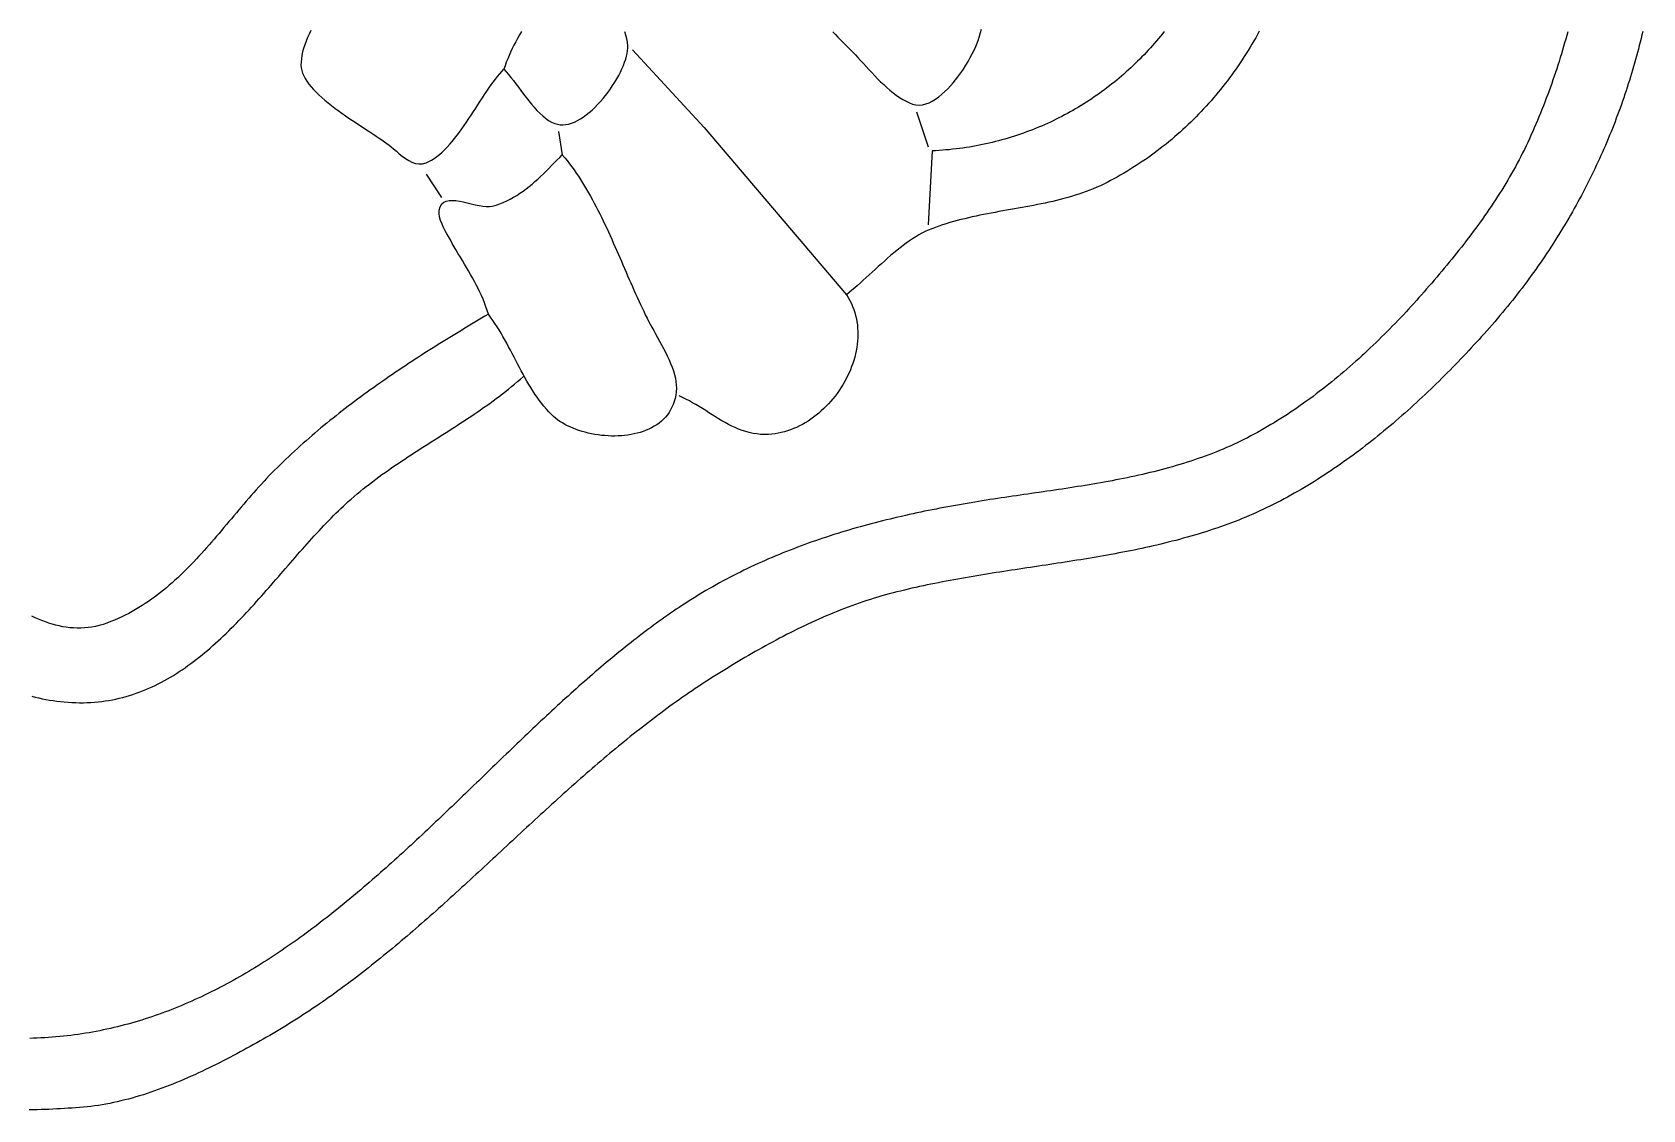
# Model space of a CAD drawing. Header units: millimetres. Extents: x 3 to 844, y 38 to 1106.
# Drawn here: x 421.9 to 835.7, y 37.8 to 314.8 of the extents above; entities that cross this region are included whole.
import ezdxf

# ---------------------------------------------------------------- set-up
doc = ezdxf.new("R2010")
doc.units = ezdxf.units.MM
doc.layers.add('0_0_0', color=3, linetype='Continuous')

msp = doc.modelspace()

# ---------------------------------------------------------------- linework, layer by layer
at = {"layer": '0_0_0'}
for points in [[(835.69, 315.02), (835.48, 314.11), (835.26, 313.21), (835.03, 312.3), (834.8, 311.4), (834.57, 310.49), (834.33, 309.59), (834.09, 308.69), (833.84, 307.79), (833.59, 306.9), (833.33, 306), (833.07, 305.1), (832.8, 304.21), (832.53, 303.32), (832.25, 302.43), (831.97, 301.53), (831.69, 300.64), (831.39, 299.76), (831.1, 298.87), (830.8, 297.98), (830.49, 297.1), (830.18, 296.21), (829.87, 295.33), (829.55, 294.45), (829.22, 293.57), (828.89, 292.69), (828.56, 291.82), (828.22, 290.94), (827.87, 290.07), (827.53, 289.19), (827.17, 288.32), (826.81, 287.45), (826.45, 286.58), (826.08, 285.71), (825.7, 284.85), (825.32, 283.98), (824.94, 283.12), (824.55, 282.26), (824.15, 281.4), (823.75, 280.54), (823.35, 279.68), (822.94, 278.82), (822.52, 277.97), (822.1, 277.12), (821.68, 276.26), (821.25, 275.41), (820.81, 274.56), (820.37, 273.72), (819.92, 272.87), (819.47, 272.03), (819.02, 271.18), (818.55, 270.34), (818.09, 269.5), (817.61, 268.67), (817.14, 267.83), (816.65, 266.99), (816.16, 266.16), (815.67, 265.33), (815.17, 264.5), (814.67, 263.67), (814.16, 262.85), (813.64, 262.02), (813.12, 261.2), (812.6, 260.38), (812.06, 259.56), (811.53, 258.74), (810.99, 257.92), (810.44, 257.11), (809.89, 256.29), (809.33, 255.48), (808.76, 254.67), (808.19, 253.86), (807.62, 253.06), (807.04, 252.25), (806.45, 251.45), (805.86, 250.65), (805.26, 249.85), (804.66, 249.05), (804.05, 248.26), (803.44, 247.47), (802.82, 246.67), (802.19, 245.89), (801.56, 245.1), (800.93, 244.31), (800.28, 243.53), (799.64, 242.75), (798.98, 241.97), (798.32, 241.19), (797.66, 240.41), (796.99, 239.64), (796.31, 238.86), (795.63, 238.09), (794.94, 237.33), (794.29, 236.6), (793.63, 235.88), (792.97, 235.16), (792.31, 234.44), (791.64, 233.71), (790.97, 232.99), (790.29, 232.28), (789.62, 231.56), (788.93, 230.84), (788.25, 230.13), (787.56, 229.41), (786.87, 228.7), (786.17, 227.99), (785.47, 227.28), (784.77, 226.57), (784.06, 225.87), (783.35, 225.17), (782.64, 224.47), (781.92, 223.77), (781.2, 223.07), (780.47, 222.38), (779.75, 221.69), (779.02, 221), (778.28, 220.31), (777.54, 219.63), (776.8, 218.95), (776.06, 218.27), (775.31, 217.6), (774.56, 216.93), (773.8, 216.26), (773.04, 215.6), (772.28, 214.94), (771.52, 214.28), (770.75, 213.63), (769.97, 212.98), (769.2, 212.34), (768.42, 211.7), (767.64, 211.06), (766.85, 210.43), (766.06, 209.8), (765.27, 209.18), (764.48, 208.56), (763.68, 207.94), (762.88, 207.33), (762.07, 206.73), (761.26, 206.13), (760.45, 205.54), (759.64, 204.95), (758.82, 204.36), (758, 203.78), (757.17, 203.21), (756.34, 202.64), (755.51, 202.08), (754.68, 201.53), (753.84, 200.98), (753, 200.43), (752.15, 199.89), (751.31, 199.36), (750.46, 198.84), (749.6, 198.32), (748.75, 197.81), (747.89, 197.3), (747.02, 196.8), (746.16, 196.31), (745.29, 195.82), (744.42, 195.34), (743.54, 194.87), (742.66, 194.41), (741.78, 193.95), (740.89, 193.5), (740.01, 193.06), (739.12, 192.63), (738.22, 192.2), (737.32, 191.78), (736.42, 191.37), (735.52, 190.97), (734.61, 190.57), (733.71, 190.19), (732.79, 189.81), (731.88, 189.44), (730.96, 189.08), (730.04, 188.72), (729.11, 188.38), (728.17, 188.04), (727.22, 187.7), (726.27, 187.37), (725.32, 187.05), (724.36, 186.74), (723.41, 186.43), (722.45, 186.13), (721.49, 185.84), (720.54, 185.55), (719.58, 185.27), (718.61, 185), (717.65, 184.73), (716.69, 184.47), (715.72, 184.21), (714.75, 183.96), (713.79, 183.72), (712.82, 183.48), (711.85, 183.24), (710.88, 183.01), (709.9, 182.79), (708.93, 182.57), (707.96, 182.35), (706.98, 182.14), (706.01, 181.93), (705.03, 181.73), (704.05, 181.53), (703.07, 181.34), (702.09, 181.15), (701.11, 180.96), (700.13, 180.78), (699.15, 180.59), (698.17, 180.42), (697.18, 180.24), (696.2, 180.07), (695.22, 179.9), (694.23, 179.73), (693.25, 179.57), (692.26, 179.41), (691.28, 179.24), (690.29, 179.09), (689.3, 178.93), (688.32, 178.77), (687.33, 178.62), (686.34, 178.47), (685.35, 178.31), (684.36, 178.16), (683.38, 178.01), (682.39, 177.86), (681.4, 177.72), (680.41, 177.57), (679.42, 177.42), (678.43, 177.27), (677.44, 177.12), (676.45, 176.97), (675.47, 176.82), (674.48, 176.67), (673.49, 176.52), (672.5, 176.37), (671.51, 176.22), (670.52, 176.07), (669.54, 175.91), (668.55, 175.76), (667.56, 175.6), (666.57, 175.44), (665.59, 175.28), (664.6, 175.12), (663.62, 174.95), (662.63, 174.78), (661.65, 174.61), (660.66, 174.44), (659.68, 174.26), (658.7, 174.08), (657.72, 173.9), (656.73, 173.72), (655.75, 173.53), (654.77, 173.33), (653.79, 173.14), (652.82, 172.94), (651.84, 172.74), (650.86, 172.53), (649.88, 172.31), (648.91, 172.1), (647.94, 171.88), (646.96, 171.65), (645.99, 171.42), (645.02, 171.18), (644.05, 170.94), (643.08, 170.69), (642.11, 170.44), (641.14, 170.18), (640.17, 169.91), (639.2, 169.63), (638.23, 169.33), (637.26, 169.03), (636.3, 168.72), (635.34, 168.41), (634.38, 168.08), (633.42, 167.74), (632.47, 167.4), (631.52, 167.05), (630.57, 166.69), (629.62, 166.32), (628.68, 165.94), (627.74, 165.56), (626.8, 165.17), (625.86, 164.77), (624.93, 164.37), (623.99, 163.96), (623.06, 163.54), (622.14, 163.12), (621.21, 162.69), (620.29, 162.25), (619.37, 161.81), (618.45, 161.36), (617.54, 160.91), (616.63, 160.45), (615.72, 159.99), (614.81, 159.52), (613.91, 159.04), (613.01, 158.56), (612.11, 158.08), (611.21, 157.6), (610.32, 157.1), (609.43, 156.61), (608.54, 156.11), (607.66, 155.61), (606.78, 155.1), (605.9, 154.59), (605.02, 154.08), (604.15, 153.57), (603.28, 153.05), (602.41, 152.53), (601.54, 152.01), (600.68, 151.48), (599.82, 150.96), (598.97, 150.43), (598.11, 149.9), (597.27, 149.37), (596.43, 148.84), (595.59, 148.3), (594.75, 147.76), (593.92, 147.22), (593.09, 146.67), (592.27, 146.12), (591.44, 145.56), (590.63, 145), (589.81, 144.44), (589, 143.87), (588.19, 143.3), (587.38, 142.73), (586.57, 142.15), (585.77, 141.57), (584.97, 140.99), (584.18, 140.4), (583.38, 139.81), (582.59, 139.22), (581.8, 138.63), (581.02, 138.03), (580.23, 137.43), (579.45, 136.83), (578.67, 136.22), (577.9, 135.61), (577.12, 135), (576.35, 134.38), (575.58, 133.77), (574.81, 133.15), (574.05, 132.53), (573.28, 131.9), (572.52, 131.28), (571.76, 130.65), (571, 130.02), (570.25, 129.39), (569.49, 128.75), (568.74, 128.12), (567.99, 127.48), (567.24, 126.84), (566.49, 126.19), (565.74, 125.55), (565, 124.9), (564.26, 124.26), (563.51, 123.61), (562.77, 122.96), (562.03, 122.3), (561.3, 121.65), (560.56, 120.99), (559.82, 120.34), (559.09, 119.68), (558.36, 119.02), (557.62, 118.36), (556.89, 117.7), (556.16, 117.04), (555.43, 116.37), (554.7, 115.71), (553.97, 115.04), (553.25, 114.38), (552.52, 113.71), (551.79, 113.04), (551.07, 112.38), (550.34, 111.71), (549.62, 111.04), (548.89, 110.37), (548.17, 109.7), (547.45, 109.03), (546.72, 108.35), (546, 107.68), (545.28, 107.01), (544.56, 106.34), (543.83, 105.67), (543.11, 105), (542.39, 104.32), (541.67, 103.65), (540.94, 102.98), (540.22, 102.31), (539.5, 101.64), (538.77, 100.97), (538.05, 100.3), (537.33, 99.62), (536.6, 98.95), (535.88, 98.29), (535.15, 97.62), (534.43, 96.95), (533.7, 96.28), (532.98, 95.61), (532.25, 94.95), (531.52, 94.28), (530.79, 93.62), (530.06, 92.95), (529.33, 92.29), (528.6, 91.63), (527.87, 90.97), (527.13, 90.31), (526.4, 89.65), (525.66, 89), (524.93, 88.34), (524.19, 87.69), (523.45, 87.03), (522.71, 86.38), (521.97, 85.73), (521.22, 85.09), (520.48, 84.44), (519.73, 83.79), (518.99, 83.15), (518.24, 82.51), (517.49, 81.87), (516.73, 81.24), (515.98, 80.6), (515.22, 79.97), (514.47, 79.34), (513.71, 78.71), (512.95, 78.08), (512.18, 77.46), (511.42, 76.84), (510.65, 76.22), (509.88, 75.6), (509.11, 74.98), (508.33, 74.37), (507.56, 73.76), (506.78, 73.16), (506, 72.55), (505.21, 71.95), (504.43, 71.35), (503.64, 70.76), (502.85, 70.17), (502.06, 69.58), (501.26, 68.99), (500.46, 68.41), (499.66, 67.83), (498.86, 67.25), (498.05, 66.68), (497.24, 66.11), (496.43, 65.54), (495.61, 64.98), (494.79, 64.42), (493.97, 63.86), (493.14, 63.31), (492.32, 62.76), (491.48, 62.21), (490.65, 61.67), (489.81, 61.13), (488.97, 60.6), (488.13, 60.07), (487.28, 59.54), (486.43, 59.02), (485.57, 58.5), (484.71, 57.99), (483.85, 57.48), (482.98, 56.98), (482.11, 56.48), (481.29, 56.01), (480.46, 55.54), (479.62, 55.06), (478.78, 54.59), (477.93, 54.12), (477.08, 53.65), (476.22, 53.18), (475.35, 52.71), (474.48, 52.24), (473.61, 51.78), (472.73, 51.31), (471.84, 50.85), (470.95, 50.39), (470.06, 49.94), (469.16, 49.49), (468.26, 49.04), (467.35, 48.6), (466.44, 48.16), (465.52, 47.72), (464.61, 47.3), (463.68, 46.87), (462.76, 46.46), (461.83, 46.04), (460.9, 45.64), (459.96, 45.24), (459.02, 44.85), (458.08, 44.47), (457.14, 44.1), (456.2, 43.73), (455.25, 43.37), (454.3, 43.03), (453.35, 42.69), (452.39, 42.36), (451.44, 42.04), (450.48, 41.73), (449.52, 41.43), (448.56, 41.15), (447.6, 40.87), (446.64, 40.61), (445.68, 40.36), (444.71, 40.12), (443.75, 39.89), (442.79, 39.68), (441.82, 39.48), (440.86, 39.3), (439.89, 39.13), (438.93, 38.97), (437.96, 38.83), (437, 38.7), (436.04, 38.59), (435.07, 38.5), (434.11, 38.42), (433.14, 38.35), (432.17, 38.28), (431.18, 38.22), (430.2, 38.16), (429.2, 38.1), (428.21, 38.05), (427.2, 38.01), (426.2, 37.96), (425.19, 37.93), (424.18, 37.9), (423.16, 37.87), (422.14, 37.85), (421.12, 37.84)], [(816.4, 314.94), (816.15, 313.99), (815.88, 313.04), (815.62, 312.09), (815.35, 311.14), (815.07, 310.18), (814.78, 309.23), (814.49, 308.28), (814.2, 307.33), (813.89, 306.38), (813.59, 305.43), (813.27, 304.48), (812.95, 303.53), (812.62, 302.58), (812.29, 301.63), (811.95, 300.68), (811.61, 299.73), (811.26, 298.78), (810.9, 297.83), (810.53, 296.88), (810.16, 295.93), (809.79, 294.98), (809.4, 294.03), (809.02, 293.08), (808.62, 292.13), (808.22, 291.18), (807.81, 290.23), (807.4, 289.28), (806.97, 288.33), (806.56, 287.41), (806.14, 286.5), (805.71, 285.6), (805.27, 284.7), (804.82, 283.8), (804.37, 282.91), (803.91, 282.02), (803.44, 281.14), (802.96, 280.26), (802.48, 279.39), (801.99, 278.52), (801.49, 277.66), (800.99, 276.8), (800.48, 275.94), (799.96, 275.09), (799.44, 274.24), (798.91, 273.4), (798.38, 272.56), (797.83, 271.72), (797.29, 270.89), (796.73, 270.06), (796.18, 269.24), (795.61, 268.41), (795.04, 267.6), (794.47, 266.78), (793.89, 265.97), (793.31, 265.16), (792.72, 264.36), (792.12, 263.56), (791.53, 262.76), (790.92, 261.96), (790.32, 261.17), (789.71, 260.38), (789.09, 259.59), (788.47, 258.81), (787.85, 258.03), (787.22, 257.25), (786.6, 256.47), (785.96, 255.7), (785.33, 254.92), (784.69, 254.16), (784.05, 253.39), (783.4, 252.62), (782.76, 251.86), (782.11, 251.1), (781.46, 250.34), (780.8, 249.59), (780.15, 248.83), (779.49, 248.08), (778.83, 247.33), (778.18, 246.59), (777.53, 245.86), (776.87, 245.13), (776.21, 244.4), (775.54, 243.67), (774.87, 242.95), (774.19, 242.22), (773.51, 241.5), (772.82, 240.77), (772.13, 240.05), (771.43, 239.33), (770.73, 238.62), (770.03, 237.9), (769.31, 237.19), (768.6, 236.48), (767.88, 235.77), (767.16, 235.07), (766.43, 234.37), (765.69, 233.67), (764.96, 232.97), (764.21, 232.28), (763.47, 231.6), (762.72, 230.91), (761.96, 230.23), (761.2, 229.56), (760.44, 228.89), (759.67, 228.22), (758.9, 227.56), (758.13, 226.9), (757.35, 226.25), (756.57, 225.6), (755.78, 224.96), (754.99, 224.32), (754.19, 223.69), (753.4, 223.06), (752.59, 222.44), (751.79, 221.83), (750.98, 221.22), (750.17, 220.62), (749.35, 220.03), (748.53, 219.44), (747.71, 218.85), (746.88, 218.28), (746.05, 217.71), (745.22, 217.15), (744.38, 216.6), (743.55, 216.05), (742.7, 215.51), (741.86, 214.98), (741.01, 214.46), (740.16, 213.95), (739.3, 213.44), (738.44, 212.94), (737.58, 212.45), (736.72, 211.97), (735.85, 211.5), (734.99, 211.04), (734.11, 210.59), (733.23, 210.14), (732.35, 209.7), (731.46, 209.28), (730.56, 208.86), (729.66, 208.45), (728.76, 208.06), (727.86, 207.67), (726.95, 207.29), (726.03, 206.92), (725.12, 206.56), (724.2, 206.21), (723.27, 205.87), (722.35, 205.53), (721.42, 205.21), (720.48, 204.89), (719.55, 204.58), (718.61, 204.27), (717.67, 203.98), (716.72, 203.69), (715.78, 203.41), (714.83, 203.13), (713.87, 202.87), (712.92, 202.61), (711.96, 202.35), (711, 202.1), (710.04, 201.86), (709.08, 201.62), (708.11, 201.39), (707.14, 201.17), (706.18, 200.95), (705.2, 200.73), (704.23, 200.53), (703.26, 200.32), (702.28, 200.12), (701.31, 199.92), (700.33, 199.73), (699.35, 199.55), (698.37, 199.36), (697.39, 199.18), (696.41, 199.01), (695.42, 198.83), (694.44, 198.67), (693.46, 198.5), (692.47, 198.34), (691.49, 198.18), (690.5, 198.02), (689.51, 197.86), (688.53, 197.71), (687.54, 197.56), (686.56, 197.41), (685.57, 197.26), (684.58, 197.11), (683.6, 196.97), (682.61, 196.82), (681.63, 196.68), (680.64, 196.53), (679.66, 196.39), (678.68, 196.25), (677.69, 196.11), (676.71, 195.97), (675.73, 195.83), (674.75, 195.68), (673.77, 195.54), (672.8, 195.4), (671.82, 195.25), (670.85, 195.11), (669.87, 194.96), (668.9, 194.82), (667.93, 194.67), (666.97, 194.52), (666, 194.36), (665.04, 194.21), (664.07, 194.05), (663.11, 193.89), (662.11, 193.72), (661.11, 193.55), (660.11, 193.37), (659.11, 193.2), (658.11, 193.02), (657.12, 192.83), (656.12, 192.65), (655.13, 192.46), (654.14, 192.26), (653.15, 192.07), (652.16, 191.87), (651.17, 191.67), (650.18, 191.46), (649.2, 191.25), (648.21, 191.04), (647.23, 190.83), (646.25, 190.61), (645.27, 190.38), (644.29, 190.16), (643.31, 189.93), (642.34, 189.69), (641.37, 189.46), (640.39, 189.21), (639.42, 188.97), (638.45, 188.72), (637.49, 188.46), (636.52, 188.21), (635.56, 187.94), (634.59, 187.68), (633.63, 187.4), (632.67, 187.13), (631.72, 186.85), (630.76, 186.56), (629.81, 186.28), (628.85, 185.98), (627.9, 185.68), (626.95, 185.38), (626.01, 185.07), (625.06, 184.76), (624.12, 184.44), (623.18, 184.12), (622.24, 183.79), (621.3, 183.46), (620.37, 183.12), (619.43, 182.78), (618.5, 182.43), (617.57, 182.07), (616.64, 181.71), (615.72, 181.35), (614.79, 180.98), (613.87, 180.6), (612.95, 180.22), (612.03, 179.83), (611.12, 179.44), (610.21, 179.04), (609.3, 178.63), (608.39, 178.22), (607.48, 177.8), (606.57, 177.38), (605.67, 176.95), (604.77, 176.51), (603.87, 176.07), (602.98, 175.62), (602.08, 175.17), (601.19, 174.71), (600.3, 174.24), (599.42, 173.77), (598.53, 173.28), (597.65, 172.8), (596.77, 172.3), (595.9, 171.8), (595.02, 171.29), (594.15, 170.78), (593.28, 170.25), (592.41, 169.73), (591.55, 169.19), (590.68, 168.65), (589.83, 168.09), (588.97, 167.54), (588.11, 166.97), (587.38, 166.48), (586.64, 165.98), (585.91, 165.48), (585.18, 164.97), (584.45, 164.46), (583.72, 163.94), (583, 163.42), (582.27, 162.9), (581.54, 162.37), (580.82, 161.83), (580.1, 161.3), (579.38, 160.75), (578.66, 160.21), (577.94, 159.66), (577.22, 159.11), (576.51, 158.55), (575.79, 157.99), (575.08, 157.42), (574.36, 156.85), (573.65, 156.28), (572.94, 155.71), (572.23, 155.13), (571.52, 154.54), (570.81, 153.96), (570.1, 153.37), (569.4, 152.78), (568.69, 152.18), (567.99, 151.58), (567.28, 150.98), (566.58, 150.38), (565.88, 149.77), (565.17, 149.16), (564.47, 148.55), (563.77, 147.93), (563.07, 147.32), (562.37, 146.7), (561.67, 146.07), (560.98, 145.45), (560.28, 144.82), (559.58, 144.19), (558.88, 143.56), (558.19, 142.92), (557.49, 142.29), (556.8, 141.65), (556.1, 141.01), (555.41, 140.36), (554.71, 139.72), (554.02, 139.07), (553.33, 138.43), (552.63, 137.78), (551.94, 137.13), (551.25, 136.47), (550.55, 135.82), (549.86, 135.16), (549.17, 134.51), (548.48, 133.85), (547.79, 133.19), (547.09, 132.53), (546.4, 131.87), (545.71, 131.2), (545.02, 130.54), (544.33, 129.88), (543.64, 129.21), (542.95, 128.54), (542.25, 127.88), (541.56, 127.21), (540.87, 126.54), (540.18, 125.87), (539.49, 125.2), (538.79, 124.53), (538.1, 123.86), (537.41, 123.19), (536.71, 122.52), (536.02, 121.85), (535.33, 121.18), (534.63, 120.51), (533.94, 119.84), (533.25, 119.17), (532.55, 118.5), (531.85, 117.83), (531.16, 117.16), (530.46, 116.49), (529.77, 115.82), (529.07, 115.16), (528.37, 114.49), (527.67, 113.82), (526.97, 113.16), (526.27, 112.49), (525.57, 111.83), (524.87, 111.16), (524.17, 110.5), (523.47, 109.84), (522.76, 109.18), (522.06, 108.52), (521.36, 107.86), (520.65, 107.2), (519.94, 106.54), (519.24, 105.89), (518.53, 105.24), (517.82, 104.58), (517.11, 103.93), (516.4, 103.29), (515.69, 102.64), (514.98, 101.99), (514.26, 101.35), (513.55, 100.71), (512.83, 100.07), (512.11, 99.43), (511.4, 98.8), (510.68, 98.17), (509.96, 97.53), (509.24, 96.91), (508.51, 96.28), (507.79, 95.66), (507.06, 95.04), (506.34, 94.42), (505.61, 93.8), (504.88, 93.19), (504.15, 92.58), (503.42, 91.97), (502.69, 91.36), (501.95, 90.76), (501.22, 90.16), (500.48, 89.57), (499.74, 88.97), (499, 88.38), (498.26, 87.8), (497.51, 87.21), (496.77, 86.63), (496.02, 86.06), (495.27, 85.48), (494.52, 84.91), (493.77, 84.35), (493.02, 83.79), (492.26, 83.23), (491.51, 82.67), (490.75, 82.12), (489.99, 81.57), (489.23, 81.03), (488.46, 80.49), (487.7, 79.96), (486.93, 79.43), (486.16, 78.9), (485.39, 78.38), (484.61, 77.86), (483.84, 77.35), (483.06, 76.84), (482.28, 76.34), (481.5, 75.84), (480.71, 75.34), (479.93, 74.85), (479.14, 74.37), (478.35, 73.89), (477.56, 73.41), (476.76, 72.94), (475.97, 72.48), (475.17, 72.02), (474.37, 71.56), (473.56, 71.11), (472.76, 70.67), (471.95, 70.23), (471.14, 69.79), (470.33, 69.37), (469.51, 68.94), (468.69, 68.53), (467.87, 68.12), (467.05, 67.71), (466.22, 67.31), (465.4, 66.92), (464.57, 66.53), (463.73, 66.15), (462.9, 65.77), (462.06, 65.4), (461.22, 65.04), (460.38, 64.69), (459.53, 64.33), (458.68, 63.99), (457.83, 63.65), (456.98, 63.32), (456.12, 63), (455.26, 62.68), (454.4, 62.37), (453.53, 62.07), (452.66, 61.77), (451.79, 61.48), (450.92, 61.19), (450.04, 60.92), (449.16, 60.65), (448.27, 60.39), (447.39, 60.13), (446.5, 59.88), (445.61, 59.64), (444.71, 59.41), (443.81, 59.19), (442.91, 58.97), (442.01, 58.76), (441.1, 58.56), (440.19, 58.36), (439.27, 58.18), (438.35, 58), (437.43, 57.83), (436.51, 57.66), (435.58, 57.51), (434.65, 57.36), (433.71, 57.22), (432.78, 57.09), (431.84, 56.97), (430.89, 56.86), (429.94, 56.75), (428.99, 56.65), (428.03, 56.57), (427.08, 56.49), (426.11, 56.42), (425.13, 56.35), (424.16, 56.3), (423.19, 56.26), (422.22, 56.23), (421.27, 56.21)], [(493.53, 315.29), (493.08, 314.35), (492.67, 313.42), (492.29, 312.49), (491.95, 311.56), (491.65, 310.65), (491.4, 309.75), (491.2, 308.87), (491.06, 308), (490.98, 307.16), (490.96, 306.33), (491.02, 305.65), (491.16, 304.97), (491.39, 304.28), (491.69, 303.59), (492.07, 302.9), (492.51, 302.2), (493.01, 301.51), (493.58, 300.81), (494.2, 300.11), (494.86, 299.42), (495.58, 298.73), (496.33, 298.04), (497.12, 297.35), (497.94, 296.67), (498.79, 296), (499.66, 295.33), (500.55, 294.67), (501.46, 294.02), (502.37, 293.37), (503.29, 292.74), (504.21, 292.12), (505.12, 291.51), (506.03, 290.91), (506.92, 290.32), (507.79, 289.75), (508.64, 289.2), (509.47, 288.66), (510.26, 288.14), (511.02, 287.63), (511.74, 287.15), (512.41, 286.68), (513.03, 286.23), (513.6, 285.81), (514.11, 285.4), (514.78, 284.84), (515.49, 284.22), (516.23, 283.58), (517, 282.95), (517.81, 282.36), (518.64, 281.83), (519.49, 281.4), (520.37, 281.1), (521.27, 280.95), (522.18, 280.99), (523.1, 281.24), (523.81, 281.56), (524.51, 281.94), (525.2, 282.38), (525.88, 282.87), (526.56, 283.41), (527.23, 284), (527.89, 284.64), (528.54, 285.31), (529.18, 286.02), (529.82, 286.76), (530.45, 287.54), (531.08, 288.34), (531.69, 289.16), (532.31, 290.01), (532.91, 290.87), (533.51, 291.74), (534.11, 292.63), (534.7, 293.52), (535.28, 294.41), (535.87, 295.3), (536.44, 296.19), (537.02, 297.07), (537.58, 297.94), (538.15, 298.8), (538.71, 299.64), (539.27, 300.46), (539.83, 301.26), (540.38, 302.02), (540.93, 302.76), (541.48, 303.46), (542.02, 304.13), (542.57, 304.75), (543.11, 305.33), (543.71, 304.68), (544.31, 303.97), (544.92, 303.21), (545.54, 302.4), (546.17, 301.57), (546.81, 300.7), (547.46, 299.83), (548.12, 298.94), (548.79, 298.06), (549.47, 297.19), (550.16, 296.34), (550.87, 295.52), (551.59, 294.73), (552.31, 294), (553.06, 293.32), (553.81, 292.71), (554.58, 292.17), (555.36, 291.72), (556.15, 291.36), (556.84, 291.15), (557.54, 291.03), (558.25, 291.01), (558.98, 291.07), (559.73, 291.21), (560.47, 291.44), (561.23, 291.73), (561.99, 292.1), (562.75, 292.53), (563.5, 293.02), (564.26, 293.56), (565, 294.16), (565.74, 294.8), (566.47, 295.49), (567.18, 296.21), (567.88, 296.97), (568.56, 297.76), (569.22, 298.57), (569.85, 299.4), (570.46, 300.25), (571.04, 301.11), (571.59, 301.98), (572.11, 302.85), (572.59, 303.72), (573.04, 304.58), (573.44, 305.43), (573.8, 306.27), (574.12, 307.08), (574.39, 307.87), (574.61, 308.64), (574.78, 309.37), (574.89, 310.07), (574.94, 310.72), (574.94, 311.33), (574.85, 312.23), (574.69, 313.13), (574.46, 314.02), (574.18, 314.91)], [(547.61, 314.98), (547.1, 314.11), (546.6, 313.23), (546.13, 312.36), (545.67, 311.48), (545.24, 310.6), (544.83, 309.72), (544.43, 308.83), (544.07, 307.95), (543.72, 307.08), (543.4, 306.2), (543.11, 305.33)], [(737.15, 315.05), (736.7, 314.22), (736.24, 313.4), (735.77, 312.58), (735.29, 311.76), (734.8, 310.95), (734.31, 310.14), (733.81, 309.34), (733.3, 308.54), (732.78, 307.75), (732.26, 306.96), (731.73, 306.18), (731.19, 305.4), (730.64, 304.63), (730.09, 303.87), (729.53, 303.1), (728.96, 302.35), (728.38, 301.6), (727.8, 300.85), (727.21, 300.12), (726.61, 299.38), (726, 298.66), (725.39, 297.94), (724.77, 297.22), (724.14, 296.51), (723.51, 295.81), (722.87, 295.11), (722.22, 294.42), (721.57, 293.74), (720.91, 293.06), (720.24, 292.39), (719.56, 291.73), (718.88, 291.07), (718.2, 290.42), (717.5, 289.78), (716.8, 289.15), (716.09, 288.52), (715.38, 287.9), (714.66, 287.28), (713.93, 286.68), (713.2, 286.08), (712.46, 285.49), (711.71, 284.9), (710.96, 284.33), (710.2, 283.76), (709.44, 283.2), (708.67, 282.65), (707.89, 282.1), (707.11, 281.56), (706.32, 281.04), (705.52, 280.52), (704.72, 280.01), (703.92, 279.5), (703.11, 279.01), (702.29, 278.52), (701.46, 278.05), (700.63, 277.58), (699.8, 277.12), (698.96, 276.67), (698.11, 276.23), (697.22, 275.78), (696.33, 275.36), (695.42, 274.96), (694.51, 274.57), (693.59, 274.2), (692.67, 273.85), (691.74, 273.52), (690.8, 273.2), (689.85, 272.9), (688.9, 272.61), (687.95, 272.34), (686.99, 272.08), (686.03, 271.82), (685.06, 271.58), (684.09, 271.35), (683.12, 271.13), (682.14, 270.92), (681.16, 270.71), (680.17, 270.51), (679.19, 270.32), (678.2, 270.13), (677.21, 269.95), (676.23, 269.77), (675.24, 269.59), (674.25, 269.41), (673.26, 269.24), (672.26, 269.06), (671.28, 268.88), (670.29, 268.71), (669.3, 268.52), (668.31, 268.34), (667.33, 268.15), (666.35, 267.96), (665.37, 267.76), (664.39, 267.56), (663.42, 267.34), (662.45, 267.12), (661.48, 266.89), (660.52, 266.65), (659.57, 266.4), (658.61, 266.14), (657.67, 265.87), (656.73, 265.58), (655.79, 265.28), (654.86, 264.96), (653.94, 264.63), (653.02, 264.28), (652.11, 263.91), (651.32, 263.56), (650.51, 263.16), (649.71, 262.73), (648.9, 262.25), (648.1, 261.74), (647.29, 261.19), (646.48, 260.62), (645.67, 260.02), (644.87, 259.39), (644.06, 258.74), (643.26, 258.08), (642.45, 257.4), (641.65, 256.71), (640.86, 256), (640.07, 255.29), (639.28, 254.58), (638.5, 253.87), (637.73, 253.16), (636.96, 252.45), (636.2, 251.75), (635.44, 251.07), (634.7, 250.39), (633.96, 249.73), (633.23, 249.1), (632.52, 248.48), (631.81, 247.89), (631.11, 247.33), (631.57, 246.6), (631.98, 245.86), (632.36, 245.11), (632.69, 244.34), (632.99, 243.57), (633.24, 242.78), (633.46, 241.99), (633.65, 241.19), (633.8, 240.38), (633.91, 239.57), (633.98, 238.75), (634.03, 237.93), (634.04, 237.1), (634.01, 236.27), (633.96, 235.44), (633.87, 234.61), (633.75, 233.78), (633.6, 232.95), (633.43, 232.13), (633.22, 231.3), (632.98, 230.48), (632.72, 229.67), (632.43, 228.86), (632.11, 228.06), (631.77, 227.27), (631.41, 226.48), (631.01, 225.71), (630.6, 224.94), (630.16, 224.19), (629.7, 223.45), (629.22, 222.72), (628.71, 222), (628.19, 221.3), (627.64, 220.62), (627.08, 219.96), (626.5, 219.31), (625.9, 218.68), (625.28, 218.07), (624.64, 217.48), (623.99, 216.91), (623.33, 216.37), (622.65, 215.84), (621.95, 215.35), (621.24, 214.87), (620.52, 214.43), (619.79, 214.01), (619.05, 213.62), (618.29, 213.25), (617.53, 212.92), (616.75, 212.62), (615.97, 212.35), (615.17, 212.11), (614.37, 211.9), (613.57, 211.73), (612.76, 211.6), (611.94, 211.5), (611.11, 211.43), (610.07, 211.41), (609.06, 211.45), (608.07, 211.55), (607.1, 211.71), (606.15, 211.92), (605.22, 212.17), (604.3, 212.47), (603.41, 212.81), (602.52, 213.19), (601.65, 213.59), (600.79, 214.03), (599.94, 214.49), (599.1, 214.97), (598.26, 215.47), (597.43, 215.98), (596.6, 216.5), (595.77, 217.02), (594.94, 217.55), (594.11, 218.07), (593.28, 218.59), (592.44, 219.09), (591.59, 219.58), (590.74, 220.06), (589.87, 220.51), (589, 220.93), (588.11, 221.33)], [(627.59, 314.96), (628.25, 314.26), (628.91, 313.58), (629.56, 312.9), (630.21, 312.24), (630.85, 311.58), (631.49, 310.95), (632.11, 310.32), (632.75, 309.68), (633.4, 309), (634.07, 308.29), (634.75, 307.55), (635.45, 306.79), (636.15, 306.02), (636.88, 305.23), (637.61, 304.44), (638.36, 303.65), (639.12, 302.87), (639.89, 302.1), (640.67, 301.35), (641.47, 300.62), (642.27, 299.93), (643.08, 299.26), (643.9, 298.64), (644.73, 298.07), (645.56, 297.55), (646.41, 297.08), (647.26, 296.68), (648.11, 296.34), (648.94, 296.14), (649.78, 296.09), (650.63, 296.18), (651.48, 296.39), (652.32, 296.71), (653.16, 297.14), (654, 297.65), (654.81, 298.23), (655.61, 298.88), (656.38, 299.57), (657.12, 300.3), (657.83, 301.05), (658.51, 301.82), (659.14, 302.58), (659.72, 303.32), (660.25, 304.03), (660.73, 304.71), (661.15, 305.33), (661.78, 306.33), (662.38, 307.31), (662.92, 308.28), (663.43, 309.24), (663.89, 310.18), (664.31, 311.11), (664.68, 312.03), (665.02, 312.94), (665.32, 313.84), (665.58, 314.73), (665.81, 315.61)], [(712.75, 315.04), (712.26, 314.42), (711.76, 313.8), (711.26, 313.19), (710.75, 312.59), (710.23, 311.98), (709.71, 311.39), (709.18, 310.79), (708.65, 310.21), (708.11, 309.62), (707.56, 309.05), (707.01, 308.47), (706.45, 307.91), (705.89, 307.35), (705.32, 306.79), (704.74, 306.24), (704.16, 305.69), (703.57, 305.15), (702.98, 304.61), (702.38, 304.08), (701.78, 303.56), (701.17, 303.04), (700.55, 302.53), (699.93, 302.02), (699.31, 301.52), (698.68, 301.02), (698.04, 300.53), (697.4, 300.05), (696.75, 299.57), (696.1, 299.1), (695.44, 298.63), (694.78, 298.17), (694.11, 297.72), (693.43, 297.27), (692.76, 296.83), (692.07, 296.4), (691.38, 295.97), (690.69, 295.55), (689.99, 295.14), (689.29, 294.73), (688.58, 294.33), (687.87, 293.94), (687.15, 293.55), (686.42, 293.17), (685.7, 292.8), (684.96, 292.43), (684.23, 292.07), (683.49, 291.72), (682.74, 291.38), (681.99, 291.04), (681.23, 290.71), (680.47, 290.39), (679.71, 290.08), (678.94, 289.77), (678.17, 289.47), (677.39, 289.18), (676.61, 288.89), (675.82, 288.62), (675.03, 288.35), (674.24, 288.09), (673.44, 287.84), (672.64, 287.59), (671.83, 287.36), (671.02, 287.13), (670.2, 286.91), (669.38, 286.7), (668.56, 286.49), (667.74, 286.3), (666.9, 286.11), (666.07, 285.93), (665.23, 285.76), (664.39, 285.6), (663.54, 285.45), (662.69, 285.31), (661.84, 285.17), (660.98, 285.05), (660.12, 284.93), (659.26, 284.82), (658.39, 284.72), (657.52, 284.63), (656.65, 284.55), (655.77, 284.48), (654.89, 284.42), (654, 284.37), (653.11, 284.33), (652.11, 265.33)], [(576.11, 310.33), (594.53, 290.33), (631.11, 247.33)], [(649.11, 294.33), (652.11, 285.33)], [(557.11, 289.33), (558.11, 283.33)], [(539.11, 242.33), (538.81, 243.3), (538.48, 244.27), (538.13, 245.23), (537.75, 246.17), (537.34, 247.11), (536.91, 248.03), (536.47, 248.95), (536, 249.87), (535.52, 250.77), (535.03, 251.67), (534.53, 252.57), (534.01, 253.46), (533.49, 254.35), (532.97, 255.24), (532.44, 256.12), (531.91, 257), (531.39, 257.89), (530.86, 258.77), (530.35, 259.66), (529.84, 260.54), (529.34, 261.43), (528.85, 262.33), (528.47, 263.02), (528.05, 263.79), (527.61, 264.62), (527.2, 265.5), (526.85, 266.41), (526.59, 267.33), (526.46, 268.23), (526.49, 269.1), (526.71, 269.92), (527.16, 270.68), (527.66, 271.13), (528.28, 271.42), (529.01, 271.57), (529.83, 271.6), (530.73, 271.54), (531.68, 271.4), (532.67, 271.2), (533.69, 270.97), (534.72, 270.73), (535.74, 270.49), (536.73, 270.28), (537.68, 270.12), (538.57, 270.02), (539.39, 270.02), (540.11, 270.13), (541.08, 270.4), (542.03, 270.72), (542.95, 271.08), (543.84, 271.48), (544.72, 271.91), (545.57, 272.38), (546.41, 272.88), (547.22, 273.41), (548.03, 273.97), (548.81, 274.55), (549.58, 275.16), (550.34, 275.79), (551.08, 276.43), (551.81, 277.09), (552.54, 277.76), (553.25, 278.45), (553.96, 279.14), (554.66, 279.83), (555.36, 280.54), (556.05, 281.24), (556.74, 281.94), (557.43, 282.64), (558.11, 283.33), (558.74, 282.57), (559.35, 281.81), (559.95, 281.03), (560.54, 280.24), (561.12, 279.44), (561.69, 278.63), (562.24, 277.8), (562.79, 276.97), (563.32, 276.12), (563.84, 275.27), (564.36, 274.41), (564.86, 273.54), (565.36, 272.66), (565.85, 271.77), (566.33, 270.88), (566.8, 269.98), (567.27, 269.07), (567.73, 268.16), (568.18, 267.24), (568.63, 266.32), (569.07, 265.4), (569.51, 264.47), (569.94, 263.53), (570.37, 262.6), (570.79, 261.66), (571.21, 260.72), (571.62, 259.77), (572.04, 258.83), (572.45, 257.89), (572.86, 256.94), (573.27, 256), (573.67, 255.06), (574.08, 254.11), (574.48, 253.17), (574.89, 252.24), (575.29, 251.3), (575.69, 250.37), (576.1, 249.44), (576.51, 248.52), (576.92, 247.6), (577.33, 246.68), (577.74, 245.77), (578.16, 244.87), (578.58, 243.97), (579.01, 243.08), (579.43, 242.2), (579.87, 241.33), (580.25, 240.59), (580.66, 239.81), (581.11, 238.99), (581.59, 238.14), (582.08, 237.26), (582.59, 236.36), (583.1, 235.44), (583.61, 234.5), (584.11, 233.54), (584.6, 232.58), (585.08, 231.61), (585.52, 230.64), (585.94, 229.68), (586.31, 228.72), (586.64, 227.77), (586.92, 226.84), (587.15, 225.92), (587.3, 225.03), (587.39, 224.16), (587.41, 223.33), (587.34, 222.41), (587.23, 221.54), (587.07, 220.7), (586.85, 219.9), (586.59, 219.14), (586.28, 218.42), (585.92, 217.73), (585.53, 217.08), (585.09, 216.47), (584.61, 215.89), (584.1, 215.35), (583.55, 214.84), (582.97, 214.37), (582.36, 213.92), (581.72, 213.52), (581.05, 213.14), (580.36, 212.8), (579.64, 212.49), (578.9, 212.21), (578.14, 211.96), (577.36, 211.74), (576.57, 211.55), (575.76, 211.39), (574.94, 211.26), (574.11, 211.16), (573.27, 211.08), (572.42, 211.04), (571.57, 211.02), (570.71, 211.03), (569.86, 211.06), (569, 211.12), (568.15, 211.2), (567.3, 211.31), (566.45, 211.45), (565.62, 211.61), (564.79, 211.79), (563.98, 211.99), (563.18, 212.22), (562.39, 212.47), (561.63, 212.74), (560.88, 213.03), (560.15, 213.35), (559.45, 213.68), (558.77, 214.03), (558.12, 214.4), (557.5, 214.79), (556.9, 215.2), (556.34, 215.63), (555.82, 216.08), (555.33, 216.54), (554.66, 217.23), (554.01, 217.95), (553.39, 218.68), (552.78, 219.44), (552.2, 220.21), (551.63, 221), (551.08, 221.81), (550.54, 222.63), (550.02, 223.46), (549.51, 224.31), (549.01, 225.16), (548.52, 226.03), (548.04, 226.9), (547.56, 227.78), (547.09, 228.66), (546.63, 229.54), (546.16, 230.43), (545.7, 231.32), (545.23, 232.21), (544.77, 233.1), (544.3, 233.98), (543.82, 234.86), (543.34, 235.73), (542.86, 236.59), (542.36, 237.45), (541.85, 238.3), (541.33, 239.13), (540.8, 239.95), (540.26, 240.76), (539.69, 241.55), (539.11, 242.33), (538.24, 241.81), (537.38, 241.3), (536.51, 240.78), (535.64, 240.27), (534.78, 239.75), (533.92, 239.23), (533.05, 238.71), (532.19, 238.19), (531.33, 237.67), (530.48, 237.15), (529.62, 236.63), (528.76, 236.1), (527.91, 235.57), (527.06, 235.04), (526.21, 234.51), (525.36, 233.98), (524.51, 233.45), (523.66, 232.91), (522.82, 232.37), (521.97, 231.83), (521.13, 231.29), (520.29, 230.75), (519.46, 230.2), (518.62, 229.65), (517.79, 229.1), (516.95, 228.55), (516.12, 227.99), (515.29, 227.43), (514.47, 226.87), (513.64, 226.31), (512.82, 225.74), (512, 225.17), (511.19, 224.6), (510.37, 224.02), (509.56, 223.45), (508.75, 222.87), (507.94, 222.28), (507.13, 221.69), (506.33, 221.1), (505.52, 220.51), (504.73, 219.91), (503.93, 219.31), (503.13, 218.7), (502.34, 218.1), (501.55, 217.48), (500.77, 216.87), (499.98, 216.25), (499.2, 215.62), (498.42, 215), (497.65, 214.37), (496.88, 213.73), (496.11, 213.09), (495.34, 212.45), (494.57, 211.8), (493.81, 211.15), (493.06, 210.49), (492.3, 209.83), (491.55, 209.16), (490.8, 208.49), (490.05, 207.82), (489.31, 207.14), (488.57, 206.45), (487.83, 205.76), (487.1, 205.07), (486.37, 204.37), (485.65, 203.66), (484.92, 202.95), (484.2, 202.24), (483.51, 201.54), (482.83, 200.84), (482.15, 200.13), (481.48, 199.41), (480.81, 198.69), (480.15, 197.96), (479.49, 197.23), (478.84, 196.5), (478.19, 195.76), (477.55, 195.02), (476.9, 194.27), (476.26, 193.53), (475.63, 192.78), (474.99, 192.03), (474.36, 191.27), (473.72, 190.52), (473.09, 189.77), (472.46, 189.02), (471.83, 188.26), (471.19, 187.51), (470.56, 186.76), (469.93, 186.01), (469.29, 185.27), (468.65, 184.52), (468.01, 183.78), (467.37, 183.05), (466.72, 182.31), (466.07, 181.58), (465.42, 180.86), (464.76, 180.14), (464.1, 179.42), (463.43, 178.71), (462.76, 178.01), (462.08, 177.32), (461.4, 176.63), (460.71, 175.95), (460.01, 175.27), (459.3, 174.61), (458.59, 173.95), (457.87, 173.31), (457.14, 172.67), (456.4, 172.04), (455.65, 171.42), (454.89, 170.82), (454.13, 170.22), (453.35, 169.64), (452.56, 169.07), (451.76, 168.51), (450.95, 167.96), (450.13, 167.43), (449.29, 166.91), (448.44, 166.41), (447.58, 165.92), (446.7, 165.44), (445.82, 164.98), (444.91, 164.54), (443.99, 164.11), (443.06, 163.7), (442.11, 163.31), (441.12, 162.93), (440.14, 162.61), (439.16, 162.33), (438.19, 162.11), (437.22, 161.93), (436.27, 161.79), (435.32, 161.71), (434.38, 161.66), (433.44, 161.65), (432.51, 161.69), (431.59, 161.76), (430.67, 161.87), (429.76, 162.02), (428.86, 162.2), (427.96, 162.41), (427.07, 162.66), (426.18, 162.93), (425.3, 163.24), (424.43, 163.57), (423.56, 163.92), (422.7, 164.3), (421.84, 164.71)], [(523.11, 278.33), (527.11, 272.33)], [(421.81, 144.13), (422.7, 143.9), (423.6, 143.69), (424.51, 143.5), (425.43, 143.32), (426.36, 143.16), (427.29, 143.01), (428.24, 142.88), (429.19, 142.77), (430.16, 142.67), (431.13, 142.6), (432.11, 142.54), (433.1, 142.5), (434.09, 142.48), (435.06, 142.48), (436.02, 142.5), (436.97, 142.55), (437.92, 142.61), (438.85, 142.7), (439.78, 142.81), (440.7, 142.93), (441.61, 143.08), (442.51, 143.24), (443.4, 143.42), (444.29, 143.62), (445.17, 143.84), (446.03, 144.08), (446.9, 144.33), (447.75, 144.6), (448.59, 144.89), (449.43, 145.19), (450.26, 145.51), (451.09, 145.84), (451.91, 146.19), (452.72, 146.56), (453.52, 146.94), (454.32, 147.33), (455.11, 147.74), (455.89, 148.16), (456.67, 148.6), (457.44, 149.05), (458.2, 149.51), (458.96, 149.99), (459.71, 150.47), (460.46, 150.97), (461.2, 151.48), (461.94, 152), (462.67, 152.54), (463.39, 153.08), (464.11, 153.63), (464.83, 154.2), (465.54, 154.77), (466.25, 155.35), (466.95, 155.94), (467.64, 156.54), (468.34, 157.15), (469.02, 157.77), (469.71, 158.39), (470.39, 159.02), (471.06, 159.66), (471.73, 160.31), (472.4, 160.96), (473.07, 161.62), (473.73, 162.28), (474.38, 162.95), (475.04, 163.62), (475.69, 164.3), (476.34, 164.99), (476.98, 165.68), (477.63, 166.37), (478.27, 167.06), (478.9, 167.76), (479.54, 168.46), (480.17, 169.17), (480.8, 169.88), (481.43, 170.58), (482.06, 171.29), (482.68, 172.01), (483.31, 172.72), (483.93, 173.43), (484.55, 174.15), (485.17, 174.86), (485.79, 175.57), (486.41, 176.29), (487.02, 177), (487.64, 177.71), (488.25, 178.42), (488.87, 179.13), (489.48, 179.83), (490.09, 180.54), (490.71, 181.24), (491.32, 181.93), (491.93, 182.63), (492.55, 183.32), (493.16, 184), (493.77, 184.68), (494.39, 185.36), (495, 186.03), (495.62, 186.7), (496.24, 187.36), (496.85, 188.01), (497.47, 188.66), (498.09, 189.3), (498.71, 189.94), (499.34, 190.56), (499.96, 191.18), (500.59, 191.79), (501.22, 192.4), (501.85, 192.99), (502.48, 193.58), (503.11, 194.16), (503.87, 194.83), (504.63, 195.49), (505.4, 196.14), (506.18, 196.79), (506.96, 197.43), (507.75, 198.06), (508.55, 198.68), (509.35, 199.29), (510.16, 199.9), (510.97, 200.5), (511.78, 201.1), (512.6, 201.68), (513.43, 202.27), (514.26, 202.85), (515.09, 203.42), (515.93, 203.99), (516.77, 204.55), (517.61, 205.11), (518.45, 205.67), (519.3, 206.23), (520.15, 206.78), (521, 207.33), (521.85, 207.87), (522.7, 208.42), (523.55, 208.96), (524.41, 209.51), (525.26, 210.05), (526.11, 210.59), (526.97, 211.13), (527.82, 211.67), (528.67, 212.22), (529.52, 212.76), (530.37, 213.31), (531.22, 213.85), (532.07, 214.4), (532.91, 214.95), (533.75, 215.51), (534.59, 216.06), (535.42, 216.62), (536.25, 217.19), (537.08, 217.75), (537.9, 218.33), (538.72, 218.9), (539.54, 219.49), (540.35, 220.07), (541.15, 220.67), (541.95, 221.27), (542.74, 221.87), (543.53, 222.49), (544.31, 223.11), (545.09, 223.73), (545.85, 224.37), (546.62, 225.01), (547.37, 225.67), (548.11, 226.33)]]:
    msp.add_lwpolyline(points, dxfattribs=at)

doc.saveas('drawing.dxf')
